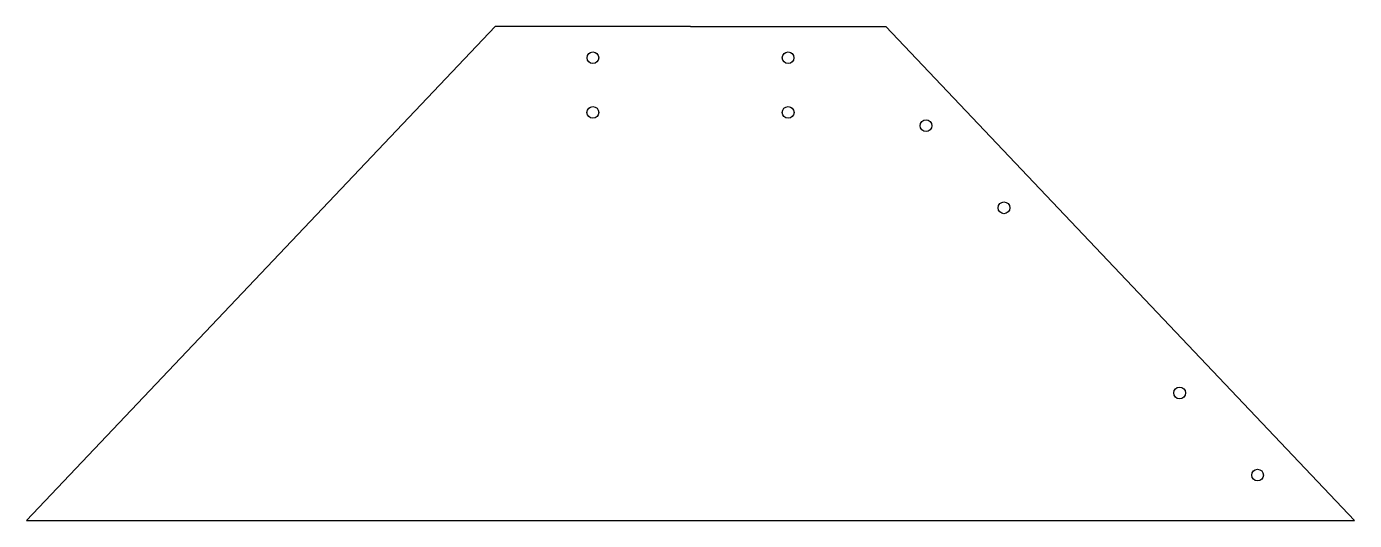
# Model space of a CAD drawing. Header units: millimetres. Extents: x 0 to 432, y 0 to 161.
import ezdxf

# ---------------------------------------------------------------- set-up
doc = ezdxf.new("R2010")
doc.units = ezdxf.units.MM
doc.layers.get('0').update_dxf_attribs({"linetype": 'CONTINUOUS'})

msp = doc.modelspace()

# ---------------------------------------------------------------- linework, layer by layer
for p, q in [((152.4, 160.63), (0, 0)), ((215.9, 160.63), (152.4, 160.63)), ((215.9, 160.63), (279.4, 160.63)), ((279.4, 160.63), (431.8, 0)), ((0, 0), (431.8, 0))]:
    msp.add_line(p, q)
for centre, radius in [((184.15, 150.47), 1.9), ((247.65, 150.47), 1.9), ((184.15, 132.69), 1.91), ((247.65, 132.69), 1.91), ((292.48, 128.39), 1.91), ((317.83, 101.68), 1.91), ((374.95, 41.47), 1.91), ((400.3, 14.75), 1.91)]:
    msp.add_circle(centre, radius)

doc.saveas('drawing.dxf')
